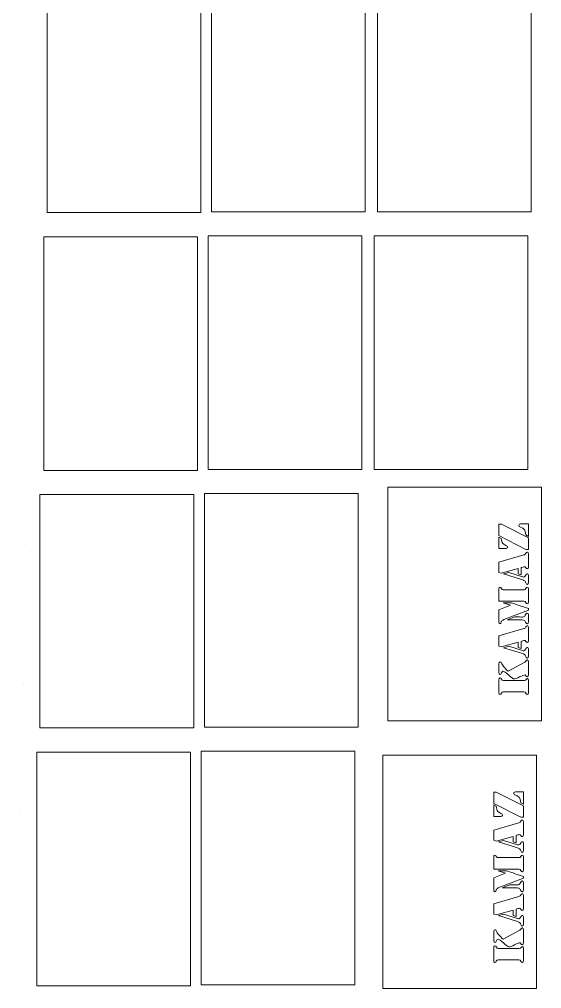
# Model space of a CAD drawing. Header units: centimetres. Extents: x -259 to 261, y 17 to 228.
# Drawn here: x -60.86 to -52.36, y 83.39 to 99.16 of the extents above; entities that cross this region are included whole.
import ezdxf

# ---------------------------------------------------------------- set-up
doc = ezdxf.new("R2010")
doc.units = ezdxf.units.CM
doc.header["$MEASUREMENT"] = 0
doc.layers.add('layer 1', color=7, linetype='Continuous')

msp = doc.modelspace()

# ---------------------------------------------------------------- linework, layer by layer
at = {"layer": 'layer 1', "color": 250, "lineweight": 9}
for points in [[(-60.40557, 96.01408), (-60.40557, 96.01408), (-57.90557, 96.01408), (-57.90557, 96.01408), (-57.90557, 96.01408), (-57.90557, 96.01408), (-57.90557, 99.81408), (-57.90557, 99.81408), (-57.90557, 99.81408), (-57.90557, 99.81408), (-60.40557, 99.81408), (-60.40557, 99.81408), (-60.40557, 99.81408), (-60.40557, 99.81408), (-60.40557, 96.01408), (-60.40557, 96.01408)], [(-57.73328, 96.02731), (-57.73328, 96.02731), (-55.23328, 96.02731), (-55.23328, 96.02731), (-55.23328, 96.02731), (-55.23328, 96.02731), (-55.23328, 99.82731), (-55.23328, 99.82731), (-55.23328, 99.82731), (-55.23328, 99.82731), (-57.73328, 99.82731), (-57.73328, 99.82731), (-57.73328, 99.82731), (-57.73328, 99.82731), (-57.73328, 96.02731), (-57.73328, 96.02731)], [(-55.03452, 96.02731), (-55.03452, 96.02731), (-52.53452, 96.02731), (-52.53452, 96.02731), (-52.53452, 96.02731), (-52.53452, 96.02731), (-52.53452, 99.82731), (-52.53452, 99.82731), (-52.53452, 99.82731), (-52.53452, 99.82731), (-55.03452, 99.82731), (-55.03452, 99.82731), (-55.03452, 99.82731), (-55.03452, 99.82731), (-55.03452, 96.02731), (-55.03452, 96.02731)], [(-60.45878, 91.8204), (-60.45878, 91.8204), (-57.95878, 91.8204), (-57.95878, 91.8204), (-57.95878, 91.8204), (-57.95878, 91.8204), (-57.95878, 95.62039), (-57.95878, 95.62039), (-57.95878, 95.62039), (-57.95878, 95.62039), (-60.45878, 95.62039), (-60.45878, 95.62039), (-60.45878, 95.62039), (-60.45878, 95.62039), (-60.45878, 91.8204), (-60.45878, 91.8204)], [(-57.78649, 91.83363), (-57.78649, 91.83363), (-55.28649, 91.83363), (-55.28649, 91.83363), (-55.28649, 91.83363), (-55.28649, 91.83363), (-55.28649, 95.63363), (-55.28649, 95.63363), (-55.28649, 95.63363), (-55.28649, 95.63363), (-57.78649, 95.63363), (-57.78649, 95.63363), (-57.78649, 95.63363), (-57.78649, 95.63363), (-57.78649, 91.83363), (-57.78649, 91.83363)], [(-55.08773, 91.83363), (-55.08773, 91.83363), (-52.58773, 91.83363), (-52.58773, 91.83363), (-52.58773, 91.83363), (-52.58773, 91.83363), (-52.58773, 95.63363), (-52.58773, 95.63363), (-52.58773, 95.63363), (-52.58773, 95.63363), (-55.08773, 95.63363), (-55.08773, 95.63363), (-55.08773, 95.63363), (-55.08773, 95.63363), (-55.08773, 91.83363), (-55.08773, 91.83363)], [(-52.36483, 91.54879), (-52.36483, 91.54879), (-54.86483, 91.54879), (-54.86483, 91.54879), (-54.86483, 91.54879), (-54.86483, 91.54879), (-54.86483, 87.74879), (-54.86483, 87.74879), (-54.86483, 87.74879), (-54.86483, 87.74879), (-52.36483, 87.74879), (-52.36483, 87.74879), (-52.36483, 87.74879), (-52.36483, 87.74879), (-52.36483, 91.54879), (-52.36483, 91.54879)], [(-60.52029, 87.63074), (-60.52029, 87.63074), (-58.02029, 87.63074), (-58.02029, 87.63074), (-58.02029, 87.63074), (-58.02029, 87.63074), (-58.02029, 91.43074), (-58.02029, 91.43074), (-58.02029, 91.43074), (-58.02029, 91.43074), (-60.52029, 91.43074), (-60.52029, 91.43074), (-60.52029, 91.43074), (-60.52029, 91.43074), (-60.52029, 87.63074), (-60.52029, 87.63074)], [(-57.848, 87.64397), (-57.848, 87.64397), (-55.348, 87.64397), (-55.348, 87.64397), (-55.348, 87.64397), (-55.348, 87.64397), (-55.348, 91.44397), (-55.348, 91.44397), (-55.348, 91.44397), (-55.348, 91.44397), (-57.848, 91.44397), (-57.848, 91.44397), (-57.848, 91.44397), (-57.848, 91.44397), (-57.848, 87.64397), (-57.848, 87.64397)], [(-60.5735, 83.43706), (-60.5735, 83.43706), (-58.0735, 83.43706), (-58.0735, 83.43706), (-58.0735, 83.43706), (-58.0735, 83.43706), (-58.0735, 87.23706), (-58.0735, 87.23706), (-58.0735, 87.23706), (-58.0735, 87.23706), (-60.5735, 87.23706), (-60.5735, 87.23706), (-60.5735, 87.23706), (-60.5735, 87.23706), (-60.5735, 83.43706), (-60.5735, 83.43706)], [(-57.90121, 83.45029), (-57.90121, 83.45029), (-55.40121, 83.45029), (-55.40121, 83.45029), (-55.40121, 83.45029), (-55.40121, 83.45029), (-55.40121, 87.25028), (-55.40121, 87.25028), (-55.40121, 87.25028), (-55.40121, 87.25028), (-57.90121, 87.25028), (-57.90121, 87.25028), (-57.90121, 87.25028), (-57.90121, 87.25028), (-57.90121, 83.45029), (-57.90121, 83.45029)], [(-52.44677, 87.19016), (-52.44677, 87.19016), (-54.94677, 87.19016), (-54.94677, 87.19016), (-54.94677, 87.19016), (-54.94677, 87.19016), (-54.94677, 83.39016), (-54.94677, 83.39016), (-54.94677, 83.39016), (-54.94677, 83.39016), (-52.44677, 83.39016), (-52.44677, 83.39016), (-52.44677, 83.39016), (-52.44677, 83.39016), (-52.44677, 87.19016), (-52.44677, 87.19016)]]:
    msp.add_open_spline(points, degree=3, knots=[0, 0, 0, 0, 0.2, 0.2, 0.2, 0.2, 0.4, 0.4, 0.4, 0.4, 0.6, 0.6, 0.6, 0.6, 1, 1, 1, 1], dxfattribs=at)
at = {"layer": 'layer 1', "color": 2, "lineweight": 9}
for points, knots in [([(-53.01935, 90.94637), (-53.01935, 90.94637), (-52.57705, 90.72123), (-52.57705, 90.72123), (-52.57705, 90.72123), (-52.57705, 90.72123), (-52.57705, 90.53582), (-52.57705, 90.53582), (-52.57705, 90.53582), (-52.57705, 90.53582), (-52.61946, 90.53582), (-52.61946, 90.53582), (-52.61946, 90.53582), (-52.61946, 90.53582), (-53.06177, 90.76174), (-53.06177, 90.76174), (-53.06177, 90.76174), (-53.06177, 90.76174), (-53.06177, 90.94637), (-53.06177, 90.94637), (-53.06177, 90.94637), (-53.06177, 90.94637), (-53.01935, 90.94637), (-53.01935, 90.94637)], [0, 0, 0, 0, 0.14285714, 0.14285714, 0.14285714, 0.14285714, 0.28571429, 0.28571429, 0.28571429, 0.28571429, 0.42857143, 0.42857143, 0.42857143, 0.42857143, 0.57142857, 0.57142857, 0.57142857, 0.57142857, 0.71428571, 0.71428571, 0.71428571, 0.71428571, 1, 1, 1, 1]), ([(-52.62217, 90.76952), (-52.62217, 90.81211), (-52.63204, 90.84379), (-52.65179, 90.86457), (-52.65179, 90.86457), (-52.66121, 90.87443), (-52.67916, 90.88482), (-52.70564, 90.89573), (-52.70564, 90.89573), (-52.72538, 90.90352), (-52.73525, 90.91338), (-52.73525, 90.92533), (-52.73525, 90.92533), (-52.73525, 90.94247), (-52.71887, 90.95104), (-52.68611, 90.95104)], [0, 0, 0, 0, 0.2, 0.2, 0.2, 0.2, 0.4, 0.4, 0.4, 0.4, 0.6, 0.6, 0.6, 0.6, 1, 1, 1, 1]), ([(-52.57705, 90.95104), (-52.57705, 90.95104), (-52.57705, 90.74693), (-52.57705, 90.74693), (-52.57705, 90.74693), (-52.57705, 90.74693), (-52.62217, 90.76952), (-52.62217, 90.76952)], [0, 0, 0, 0, 0.33333333, 0.33333333, 0.33333333, 0.33333333, 1, 1, 1, 1]), ([(-53.06177, 90.54984), (-53.06177, 90.54984), (-53.06177, 90.73603), (-53.06177, 90.73603), (-53.06177, 90.73603), (-53.06177, 90.73603), (-53.02002, 90.71499), (-53.02002, 90.71499)], [0, 0, 0, 0, 0.33333333, 0.33333333, 0.33333333, 0.33333333, 1, 1, 1, 1]), ([(-53.02002, 90.71499), (-53.02002, 90.67812), (-53.01104, 90.65007), (-52.99309, 90.63086), (-52.99309, 90.63086), (-52.98411, 90.62099), (-52.96773, 90.61061), (-52.94393, 90.5997), (-52.94393, 90.5997), (-52.92598, 90.59139), (-52.917, 90.58256), (-52.917, 90.57321), (-52.917, 90.57321), (-52.917, 90.55763), (-52.93271, 90.54984), (-52.96413, 90.54984)], [0, 0, 0, 0, 0.2, 0.2, 0.2, 0.2, 0.4, 0.4, 0.4, 0.4, 0.6, 0.6, 0.6, 0.6, 1, 1, 1, 1]), ([(-52.69823, 90.23823), (-52.69823, 90.23823), (-52.69823, 90.12213), (-52.69823, 90.12213), (-52.69823, 90.12213), (-52.69823, 90.12213), (-52.74737, 90.13693), (-52.74737, 90.13693), (-52.74737, 90.13693), (-52.74737, 90.13693), (-52.74737, 90.22496), (-52.74737, 90.22496), (-52.74737, 90.22496), (-52.74737, 90.22496), (-53.02138, 90.14706), (-53.02138, 90.14706), (-53.02138, 90.14706), (-53.02138, 90.14706), (-53.06177, 90.16109), (-53.06177, 90.16109), (-53.06177, 90.16109), (-53.06177, 90.16109), (-53.06177, 90.3278), (-53.06177, 90.3278), (-53.06177, 90.3278), (-53.06177, 90.3278), (-52.65245, 90.44467), (-52.65245, 90.44467)], [0, 0, 0, 0, 0.125, 0.125, 0.125, 0.125, 0.25, 0.25, 0.25, 0.25, 0.375, 0.375, 0.375, 0.375, 0.5, 0.5, 0.5, 0.5, 0.625, 0.625, 0.625, 0.625, 0.75, 0.75, 0.75, 0.75, 1, 1, 1, 1]), ([(-52.65245, 90.44467), (-52.63719, 90.44934), (-52.62597, 90.45869), (-52.61879, 90.47271), (-52.61879, 90.47271), (-52.61251, 90.48518), (-52.60578, 90.49141), (-52.59859, 90.49141), (-52.59859, 90.49141), (-52.58423, 90.49141), (-52.57705, 90.47687), (-52.57705, 90.44778)], [0, 0, 0, 0, 0.25, 0.25, 0.25, 0.25, 0.5, 0.5, 0.5, 0.5, 1, 1, 1, 1]), ([(-52.57705, 90.26392), (-52.57705, 90.23535), (-52.58468, 90.22107), (-52.59994, 90.22107), (-52.59994, 90.22107), (-52.60802, 90.22107), (-52.61486, 90.22653), (-52.62047, 90.23744), (-52.62047, 90.23744), (-52.62608, 90.24836), (-52.6327, 90.25381), (-52.64033, 90.25381), (-52.64033, 90.25381), (-52.64796, 90.25381), (-52.65784, 90.252), (-52.66996, 90.24836), (-52.66996, 90.24836), (-52.67938, 90.24472), (-52.68881, 90.24135), (-52.69823, 90.23823)], [0, 0, 0, 0, 0.16666667, 0.16666667, 0.16666667, 0.16666667, 0.33333333, 0.33333333, 0.33333333, 0.33333333, 0.5, 0.5, 0.5, 0.5, 0.66666667, 0.66666667, 0.66666667, 0.66666667, 1, 1, 1, 1]), ([(-52.98302, 90.13538), (-52.98302, 90.13538), (-52.90021, 90.15875), (-52.90021, 90.15875), (-52.90021, 90.15875), (-52.90021, 90.15875), (-52.67669, 90.08942), (-52.67669, 90.08942)], [0, 0, 0, 0, 0.33333333, 0.33333333, 0.33333333, 0.33333333, 1, 1, 1, 1]), ([(-52.57705, 90.00217), (-52.57705, 89.97724), (-52.58401, 89.96477), (-52.59792, 89.96477), (-52.59792, 89.96477), (-52.60825, 89.96477), (-52.6143, 89.96918), (-52.6161, 89.97802), (-52.6161, 89.97802), (-52.62104, 89.99879), (-52.63024, 90.01437), (-52.6437, 90.02475), (-52.6437, 90.02475), (-52.65223, 90.03151), (-52.66771, 90.03826), (-52.69016, 90.04501)], [0, 0, 0, 0, 0.2, 0.2, 0.2, 0.2, 0.4, 0.4, 0.4, 0.4, 0.6, 0.6, 0.6, 0.6, 1, 1, 1, 1]), ([(-52.67669, 90.08942), (-52.66816, 90.08682), (-52.66121, 90.08552), (-52.65582, 90.08552), (-52.65582, 90.08552), (-52.6437, 90.08552), (-52.63315, 90.09435), (-52.62418, 90.11201), (-52.62418, 90.11201), (-52.6152, 90.12968), (-52.60667, 90.13851), (-52.59859, 90.13851), (-52.59859, 90.13851), (-52.58423, 90.13851), (-52.57705, 90.12553), (-52.57705, 90.09955)], [0, 0, 0, 0, 0.2, 0.2, 0.2, 0.2, 0.4, 0.4, 0.4, 0.4, 0.6, 0.6, 0.6, 0.6, 1, 1, 1, 1]), ([(-53.06177, 89.88918), (-53.06177, 89.91048), (-53.05526, 89.92112), (-53.04225, 89.92112), (-53.04225, 89.92112), (-53.03282, 89.92112), (-53.02508, 89.91411), (-53.01902, 89.90008), (-53.01902, 89.90008), (-53.01296, 89.88606), (-53.00365, 89.87904), (-52.99108, 89.87904)], [0, 0, 0, 0, 0.25, 0.25, 0.25, 0.25, 0.5, 0.5, 0.5, 0.5, 1, 1, 1, 1]), ([(-52.64639, 89.87904), (-52.63383, 89.87904), (-52.62474, 89.88606), (-52.61913, 89.90008), (-52.61913, 89.90008), (-52.61352, 89.91411), (-52.60622, 89.92112), (-52.59725, 89.92112), (-52.59725, 89.92112), (-52.58378, 89.92112), (-52.57705, 89.91048), (-52.57705, 89.88918)], [0, 0, 0, 0, 0.25, 0.25, 0.25, 0.25, 0.5, 0.5, 0.5, 0.5, 1, 1, 1, 1]), ([(-53.06177, 89.35478), (-53.06177, 89.35478), (-53.06177, 89.55109), (-53.06177, 89.55109), (-53.06177, 89.55109), (-53.06177, 89.55109), (-52.87058, 89.62588), (-52.87058, 89.62588), (-52.87058, 89.62588), (-52.87058, 89.62588), (-52.98975, 89.66561), (-52.98975, 89.66561), (-52.98975, 89.66561), (-52.98975, 89.66561), (-52.98975, 89.66717), (-52.98975, 89.66717), (-52.98975, 89.66717), (-52.98975, 89.66717), (-52.85712, 89.66717), (-52.85712, 89.66717)], [0, 0, 0, 0, 0.16666667, 0.16666667, 0.16666667, 0.16666667, 0.33333333, 0.33333333, 0.33333333, 0.33333333, 0.5, 0.5, 0.5, 0.5, 0.66666667, 0.66666667, 0.66666667, 0.66666667, 1, 1, 1, 1]), ([(-52.57705, 89.57135), (-52.57705, 89.57135), (-52.57705, 89.5472), (-52.57705, 89.5472), (-52.57705, 89.5472), (-52.57705, 89.5472), (-52.97829, 89.39217), (-52.97829, 89.39217)], [0, 0, 0, 0, 0.33333333, 0.33333333, 0.33333333, 0.33333333, 1, 1, 1, 1]), ([(-52.57705, 89.68196), (-52.57705, 89.66015), (-52.58378, 89.64924), (-52.59725, 89.64924), (-52.59725, 89.64924), (-52.60578, 89.64924), (-52.61329, 89.65638), (-52.6198, 89.67066), (-52.6198, 89.67066), (-52.62631, 89.68494), (-52.63697, 89.69209), (-52.65178, 89.69209)], [0, 0, 0, 0, 0.25, 0.25, 0.25, 0.25, 0.5, 0.5, 0.5, 0.5, 1, 1, 1, 1]), ([(-52.92175, 89.38982), (-52.89392, 89.40272), (-52.85622, 89.4175), (-52.80865, 89.43416), (-52.80865, 89.43416), (-52.79653, 89.43629), (-52.777, 89.43709), (-52.75008, 89.43658), (-52.75008, 89.43658), (-52.70609, 89.43501), (-52.68589, 89.43423), (-52.68948, 89.43423), (-52.68948, 89.43423), (-52.66749, 89.43423), (-52.65066, 89.43994), (-52.63899, 89.45137), (-52.63899, 89.45137), (-52.6336, 89.45604), (-52.62687, 89.46643), (-52.61879, 89.48252), (-52.61879, 89.48252), (-52.61341, 89.49395), (-52.6069, 89.49966), (-52.59927, 89.49966), (-52.59927, 89.49966), (-52.58446, 89.49966), (-52.57705, 89.48849), (-52.57705, 89.46616)], [0, 0, 0, 0, 0.125, 0.125, 0.125, 0.125, 0.25, 0.25, 0.25, 0.25, 0.375, 0.375, 0.375, 0.375, 0.5, 0.5, 0.5, 0.5, 0.625, 0.625, 0.625, 0.625, 0.75, 0.75, 0.75, 0.75, 1, 1, 1, 1]), ([(-52.97829, 89.39217), (-52.99714, 89.3849), (-53.01038, 89.37529), (-53.01801, 89.36335), (-53.01801, 89.36335), (-53.0198, 89.36023), (-53.02339, 89.35114), (-53.02878, 89.33608), (-53.02878, 89.33608), (-53.03102, 89.32829), (-53.03619, 89.3244), (-53.04426, 89.3244), (-53.04426, 89.3244), (-53.05593, 89.3244), (-53.06177, 89.33452), (-53.06177, 89.35478)], [0, 0, 0, 0, 0.2, 0.2, 0.2, 0.2, 0.4, 0.4, 0.4, 0.4, 0.6, 0.6, 0.6, 0.6, 1, 1, 1, 1]), ([(-52.69823, 89.03931), (-52.69823, 89.03931), (-52.69823, 88.92322), (-52.69823, 88.92322), (-52.69823, 88.92322), (-52.69823, 88.92322), (-52.74737, 88.93802), (-52.74737, 88.93802), (-52.74737, 88.93802), (-52.74737, 88.93802), (-52.74737, 89.02605), (-52.74737, 89.02605), (-52.74737, 89.02605), (-52.74737, 89.02605), (-53.02138, 88.94814), (-53.02138, 88.94814), (-53.02138, 88.94814), (-53.02138, 88.94814), (-53.06177, 88.96217), (-53.06177, 88.96217), (-53.06177, 88.96217), (-53.06177, 88.96217), (-53.06177, 89.12889), (-53.06177, 89.12889), (-53.06177, 89.12889), (-53.06177, 89.12889), (-52.65245, 89.24575), (-52.65245, 89.24575)], [0, 0, 0, 0, 0.125, 0.125, 0.125, 0.125, 0.25, 0.25, 0.25, 0.25, 0.375, 0.375, 0.375, 0.375, 0.5, 0.5, 0.5, 0.5, 0.625, 0.625, 0.625, 0.625, 0.75, 0.75, 0.75, 0.75, 1, 1, 1, 1]), ([(-52.57705, 89.35789), (-52.57705, 89.33556), (-52.58446, 89.3244), (-52.59927, 89.3244), (-52.59927, 89.3244), (-52.6069, 89.3244), (-52.6152, 89.33361), (-52.62418, 89.35205), (-52.62418, 89.35205), (-52.63315, 89.37048), (-52.64482, 89.38151), (-52.65919, 89.38515), (-52.65919, 89.38515), (-52.6713, 89.38827), (-52.68657, 89.38982), (-52.70497, 89.38982)], [0, 0, 0, 0, 0.2, 0.2, 0.2, 0.2, 0.4, 0.4, 0.4, 0.4, 0.6, 0.6, 0.6, 0.6, 1, 1, 1, 1]), ([(-52.65245, 89.24575), (-52.63719, 89.25042), (-52.62597, 89.25977), (-52.61879, 89.2738), (-52.61879, 89.2738), (-52.61251, 89.28626), (-52.60578, 89.29249), (-52.59859, 89.29249), (-52.59859, 89.29249), (-52.58423, 89.29249), (-52.57705, 89.27795), (-52.57705, 89.24886)], [0, 0, 0, 0, 0.25, 0.25, 0.25, 0.25, 0.5, 0.5, 0.5, 0.5, 1, 1, 1, 1]), ([(-52.98302, 88.93646), (-52.98302, 88.93646), (-52.90021, 88.95983), (-52.90021, 88.95983), (-52.90021, 88.95983), (-52.90021, 88.95983), (-52.67669, 88.8905), (-52.67669, 88.8905)], [0, 0, 0, 0, 0.33333333, 0.33333333, 0.33333333, 0.33333333, 1, 1, 1, 1]), ([(-52.57705, 89.065), (-52.57705, 89.03643), (-52.58468, 89.02215), (-52.59994, 89.02215), (-52.59994, 89.02215), (-52.60802, 89.02215), (-52.61486, 89.02761), (-52.62047, 89.03853), (-52.62047, 89.03853), (-52.62608, 89.04944), (-52.6327, 89.0549), (-52.64033, 89.0549), (-52.64033, 89.0549), (-52.64796, 89.0549), (-52.65784, 89.05308), (-52.66996, 89.04944), (-52.66996, 89.04944), (-52.67938, 89.04581), (-52.68881, 89.04243), (-52.69823, 89.03931)], [0, 0, 0, 0, 0.16666667, 0.16666667, 0.16666667, 0.16666667, 0.33333333, 0.33333333, 0.33333333, 0.33333333, 0.5, 0.5, 0.5, 0.5, 0.66666667, 0.66666667, 0.66666667, 0.66666667, 1, 1, 1, 1]), ([(-52.67669, 88.8905), (-52.66816, 88.8879), (-52.66121, 88.8866), (-52.65582, 88.8866), (-52.65582, 88.8866), (-52.6437, 88.8866), (-52.63315, 88.89543), (-52.62418, 88.9131), (-52.62418, 88.9131), (-52.6152, 88.93076), (-52.60667, 88.93959), (-52.59859, 88.93959), (-52.59859, 88.93959), (-52.58423, 88.93959), (-52.57705, 88.92661), (-52.57705, 88.90064)], [0, 0, 0, 0, 0.2, 0.2, 0.2, 0.2, 0.4, 0.4, 0.4, 0.4, 0.6, 0.6, 0.6, 0.6, 1, 1, 1, 1]), ([(-52.57705, 88.80325), (-52.57705, 88.77832), (-52.58401, 88.76585), (-52.59792, 88.76585), (-52.59792, 88.76585), (-52.60825, 88.76585), (-52.6143, 88.77027), (-52.6161, 88.7791), (-52.6161, 88.7791), (-52.62104, 88.79987), (-52.63024, 88.81545), (-52.6437, 88.82584), (-52.6437, 88.82584), (-52.65223, 88.83259), (-52.66771, 88.83934), (-52.69016, 88.84609)], [0, 0, 0, 0, 0.2, 0.2, 0.2, 0.2, 0.4, 0.4, 0.4, 0.4, 0.6, 0.6, 0.6, 0.6, 1, 1, 1, 1]), ([(-53.06177, 88.67235), (-53.06177, 88.69468), (-53.05436, 88.70585), (-53.03955, 88.70585), (-53.03955, 88.70585), (-53.02968, 88.70585), (-53.02317, 88.70143), (-53.02003, 88.69261), (-53.02003, 88.69261), (-53.00252, 88.64587), (-52.9655, 88.59991), (-52.90895, 88.55473)], [0, 0, 0, 0, 0.25, 0.25, 0.25, 0.25, 0.5, 0.5, 0.5, 0.5, 1, 1, 1, 1]), ([(-52.64572, 88.69262), (-52.63943, 88.69573), (-52.63136, 88.7043), (-52.62148, 88.71833), (-52.62148, 88.71833), (-52.61295, 88.73027), (-52.60532, 88.73624), (-52.59859, 88.73624), (-52.59859, 88.73624), (-52.58423, 88.73624), (-52.57705, 88.72482), (-52.57705, 88.70196)], [0, 0, 0, 0, 0.25, 0.25, 0.25, 0.25, 0.5, 0.5, 0.5, 0.5, 1, 1, 1, 1]), ([(-52.57705, 88.5002), (-52.57705, 88.47579), (-52.58491, 88.46359), (-52.60061, 88.46359), (-52.60061, 88.46359), (-52.60779, 88.46359), (-52.61385, 88.46852), (-52.61879, 88.47838), (-52.61879, 88.47838), (-52.62373, 88.48825), (-52.62822, 88.49319), (-52.63226, 88.49319), (-52.63226, 88.49319), (-52.64931, 88.49319), (-52.67961, 88.48228), (-52.72314, 88.46047), (-52.72314, 88.46047), (-52.76667, 88.43866), (-52.79629, 88.42775), (-52.812, 88.42775), (-52.812, 88.42775), (-52.82457, 88.42775), (-52.85374, 88.44852), (-52.89952, 88.49007), (-52.89952, 88.49007), (-52.9453, 88.53162), (-52.97582, 88.55239), (-52.99108, 88.55239), (-52.99108, 88.55239), (-53.0023, 88.55239), (-53.0115, 88.54343), (-53.01868, 88.52551), (-53.01868, 88.52551), (-53.02586, 88.50759), (-53.03304, 88.49863), (-53.04023, 88.49863), (-53.04023, 88.49863), (-53.05459, 88.49863), (-53.06177, 88.51136), (-53.06177, 88.5368)], [0, 0, 0, 0, 0.09090909, 0.09090909, 0.09090909, 0.09090909, 0.18181818, 0.18181818, 0.18181818, 0.18181818, 0.27272727, 0.27272727, 0.27272727, 0.27272727, 0.36363636, 0.36363636, 0.36363636, 0.36363636, 0.45454545, 0.45454545, 0.45454545, 0.45454545, 0.54545455, 0.54545455, 0.54545455, 0.54545455, 0.63636364, 0.63636364, 0.63636364, 0.63636364, 0.72727273, 0.72727273, 0.72727273, 0.72727273, 0.81818182, 0.81818182, 0.81818182, 0.81818182, 1, 1, 1, 1]), ([(-53.06177, 88.41374), (-53.06177, 88.43452), (-53.05526, 88.44491), (-53.04225, 88.44491), (-53.04225, 88.44491), (-53.03282, 88.44491), (-53.02485, 88.43789), (-53.01835, 88.42387), (-53.01835, 88.42387), (-53.01184, 88.40984), (-53.0014, 88.40283), (-52.98704, 88.40283)], [0, 0, 0, 0, 0.25, 0.25, 0.25, 0.25, 0.5, 0.5, 0.5, 0.5, 1, 1, 1, 1]), ([(-52.64505, 88.40283), (-52.63293, 88.40283), (-52.62294, 88.40776), (-52.61509, 88.41763), (-52.61509, 88.41763), (-52.60723, 88.42749), (-52.60039, 88.43243), (-52.59455, 88.43243), (-52.59455, 88.43243), (-52.58288, 88.43243), (-52.57705, 88.42333), (-52.57705, 88.40516)], [0, 0, 0, 0, 0.25, 0.25, 0.25, 0.25, 0.5, 0.5, 0.5, 0.5, 1, 1, 1, 1]), ([(-52.98839, 88.21587), (-53.0023, 88.21587), (-53.01251, 88.20886), (-53.01902, 88.19483), (-53.01902, 88.19483), (-53.02552, 88.1808), (-53.03327, 88.17379), (-53.04225, 88.17379), (-53.04225, 88.17379), (-53.05526, 88.17379), (-53.06177, 88.18444), (-53.06177, 88.20573)], [0, 0, 0, 0, 0.25, 0.25, 0.25, 0.25, 0.5, 0.5, 0.5, 0.5, 1, 1, 1, 1]), ([(-52.57705, 88.20573), (-52.57705, 88.18444), (-52.58378, 88.17379), (-52.59725, 88.17379), (-52.59725, 88.17379), (-52.60622, 88.17379), (-52.61385, 88.1808), (-52.62014, 88.19483), (-52.62014, 88.19483), (-52.62642, 88.20886), (-52.63697, 88.21587), (-52.65178, 88.21587)], [0, 0, 0, 0, 0.25, 0.25, 0.25, 0.25, 0.5, 0.5, 0.5, 0.5, 1, 1, 1, 1]), ([(-53.10129, 86.58773), (-53.10129, 86.58773), (-52.65899, 86.3626), (-52.65899, 86.3626), (-52.65899, 86.3626), (-52.65899, 86.3626), (-52.65899, 86.17719), (-52.65899, 86.17719), (-52.65899, 86.17719), (-52.65899, 86.17719), (-52.7014, 86.17719), (-52.7014, 86.17719), (-52.7014, 86.17719), (-52.7014, 86.17719), (-53.14371, 86.4031), (-53.14371, 86.4031), (-53.14371, 86.4031), (-53.14371, 86.4031), (-53.14371, 86.58773), (-53.14371, 86.58773), (-53.14371, 86.58773), (-53.14371, 86.58773), (-53.10129, 86.58773), (-53.10129, 86.58773)], [0, 0, 0, 0, 0.14285714, 0.14285714, 0.14285714, 0.14285714, 0.28571429, 0.28571429, 0.28571429, 0.28571429, 0.42857143, 0.42857143, 0.42857143, 0.42857143, 0.57142857, 0.57142857, 0.57142857, 0.57142857, 0.71428571, 0.71428571, 0.71428571, 0.71428571, 1, 1, 1, 1]), ([(-52.70411, 86.4109), (-52.70411, 86.45348), (-52.71398, 86.48516), (-52.73373, 86.50594), (-52.73373, 86.50594), (-52.74315, 86.5158), (-52.7611, 86.52619), (-52.78758, 86.5371), (-52.78758, 86.5371), (-52.80732, 86.54489), (-52.8172, 86.55476), (-52.8172, 86.5667), (-52.8172, 86.5667), (-52.8172, 86.58384), (-52.80081, 86.59241), (-52.76805, 86.59241)], [0, 0, 0, 0, 0.2, 0.2, 0.2, 0.2, 0.4, 0.4, 0.4, 0.4, 0.6, 0.6, 0.6, 0.6, 1, 1, 1, 1]), ([(-52.65899, 86.59241), (-52.65899, 86.59241), (-52.65899, 86.38831), (-52.65899, 86.38831), (-52.65899, 86.38831), (-52.65899, 86.38831), (-52.70411, 86.4109), (-52.70411, 86.4109)], [0, 0, 0, 0, 0.33333333, 0.33333333, 0.33333333, 0.33333333, 1, 1, 1, 1]), ([(-53.14371, 86.19121), (-53.14371, 86.19121), (-53.14371, 86.3774), (-53.14371, 86.3774), (-53.14371, 86.3774), (-53.14371, 86.3774), (-53.10196, 86.35637), (-53.10196, 86.35637)], [0, 0, 0, 0, 0.33333333, 0.33333333, 0.33333333, 0.33333333, 1, 1, 1, 1]), ([(-53.10196, 86.35637), (-53.10196, 86.31949), (-53.09298, 86.29145), (-53.07503, 86.27223), (-53.07503, 86.27223), (-53.06605, 86.26236), (-53.04967, 86.25197), (-53.02587, 86.24107), (-53.02587, 86.24107), (-53.00792, 86.23276), (-52.99894, 86.22393), (-52.99894, 86.21458), (-52.99894, 86.21458), (-52.99894, 86.199), (-53.01465, 86.19121), (-53.04607, 86.19121)], [0, 0, 0, 0, 0.2, 0.2, 0.2, 0.2, 0.4, 0.4, 0.4, 0.4, 0.6, 0.6, 0.6, 0.6, 1, 1, 1, 1]), ([(-52.73439, 86.08604), (-52.71913, 86.09071), (-52.70791, 86.10006), (-52.70073, 86.11408), (-52.70073, 86.11408), (-52.69445, 86.12655), (-52.68772, 86.13278), (-52.68053, 86.13278), (-52.68053, 86.13278), (-52.66617, 86.13278), (-52.65899, 86.11824), (-52.65899, 86.08915)], [0, 0, 0, 0, 0.25, 0.25, 0.25, 0.25, 0.5, 0.5, 0.5, 0.5, 1, 1, 1, 1]), ([(-52.78017, 85.8796), (-52.78017, 85.8796), (-52.78017, 85.7635), (-52.78017, 85.7635), (-52.78017, 85.7635), (-52.78017, 85.7635), (-52.82932, 85.7783), (-52.82932, 85.7783), (-52.82932, 85.7783), (-52.82932, 85.7783), (-52.82932, 85.86633), (-52.82932, 85.86633), (-52.82932, 85.86633), (-52.82932, 85.86633), (-53.10332, 85.78843), (-53.10332, 85.78843), (-53.10332, 85.78843), (-53.10332, 85.78843), (-53.14371, 85.80245), (-53.14371, 85.80245), (-53.14371, 85.80245), (-53.14371, 85.80245), (-53.14371, 85.96917), (-53.14371, 85.96917), (-53.14371, 85.96917), (-53.14371, 85.96917), (-52.73439, 86.08604), (-52.73439, 86.08604)], [0, 0, 0, 0, 0.125, 0.125, 0.125, 0.125, 0.25, 0.25, 0.25, 0.25, 0.375, 0.375, 0.375, 0.375, 0.5, 0.5, 0.5, 0.5, 0.625, 0.625, 0.625, 0.625, 0.75, 0.75, 0.75, 0.75, 1, 1, 1, 1]), ([(-53.06496, 85.77675), (-53.06496, 85.77675), (-52.98215, 85.80012), (-52.98215, 85.80012), (-52.98215, 85.80012), (-52.98215, 85.80012), (-52.75863, 85.73078), (-52.75863, 85.73078)], [0, 0, 0, 0, 0.33333333, 0.33333333, 0.33333333, 0.33333333, 1, 1, 1, 1]), ([(-52.65899, 85.90529), (-52.65899, 85.87672), (-52.66662, 85.86244), (-52.68188, 85.86244), (-52.68188, 85.86244), (-52.68996, 85.86244), (-52.6968, 85.8679), (-52.70241, 85.87881), (-52.70241, 85.87881), (-52.70802, 85.88973), (-52.71464, 85.89518), (-52.72227, 85.89518), (-52.72227, 85.89518), (-52.7299, 85.89518), (-52.73978, 85.89337), (-52.7519, 85.88973), (-52.7519, 85.88973), (-52.76132, 85.88609), (-52.77074, 85.88272), (-52.78017, 85.8796)], [0, 0, 0, 0, 0.16666667, 0.16666667, 0.16666667, 0.16666667, 0.33333333, 0.33333333, 0.33333333, 0.33333333, 0.5, 0.5, 0.5, 0.5, 0.66666667, 0.66666667, 0.66666667, 0.66666667, 1, 1, 1, 1]), ([(-52.75863, 85.73078), (-52.7501, 85.72819), (-52.74315, 85.72689), (-52.73776, 85.72689), (-52.73776, 85.72689), (-52.72564, 85.72689), (-52.71509, 85.73572), (-52.70612, 85.75338), (-52.70612, 85.75338), (-52.69714, 85.77105), (-52.68861, 85.77988), (-52.68053, 85.77988), (-52.68053, 85.77988), (-52.66617, 85.77988), (-52.65899, 85.76689), (-52.65899, 85.74092)], [0, 0, 0, 0, 0.2, 0.2, 0.2, 0.2, 0.4, 0.4, 0.4, 0.4, 0.6, 0.6, 0.6, 0.6, 1, 1, 1, 1]), ([(-52.65899, 85.64354), (-52.65899, 85.6186), (-52.66595, 85.60614), (-52.67986, 85.60614), (-52.67986, 85.60614), (-52.69018, 85.60614), (-52.69624, 85.61055), (-52.69804, 85.61938), (-52.69804, 85.61938), (-52.70298, 85.64016), (-52.71218, 85.65574), (-52.72564, 85.66612), (-52.72564, 85.66612), (-52.73417, 85.67288), (-52.74966, 85.67963), (-52.7721, 85.68638)], [0, 0, 0, 0, 0.2, 0.2, 0.2, 0.2, 0.4, 0.4, 0.4, 0.4, 0.6, 0.6, 0.6, 0.6, 1, 1, 1, 1]), ([(-53.14371, 85.53055), (-53.14371, 85.55185), (-53.1372, 85.56249), (-53.12419, 85.56249), (-53.12419, 85.56249), (-53.11476, 85.56249), (-53.10702, 85.55548), (-53.10096, 85.54145), (-53.10096, 85.54145), (-53.0949, 85.52743), (-53.08559, 85.52041), (-53.07302, 85.52041)], [0, 0, 0, 0, 0.25, 0.25, 0.25, 0.25, 0.5, 0.5, 0.5, 0.5, 1, 1, 1, 1]), ([(-52.72833, 85.52041), (-52.71576, 85.52041), (-52.70668, 85.52743), (-52.70107, 85.54145), (-52.70107, 85.54145), (-52.69545, 85.55548), (-52.68816, 85.56249), (-52.67919, 85.56249), (-52.67919, 85.56249), (-52.66572, 85.56249), (-52.65899, 85.55185), (-52.65899, 85.53055)], [0, 0, 0, 0, 0.25, 0.25, 0.25, 0.25, 0.5, 0.5, 0.5, 0.5, 1, 1, 1, 1]), ([(-53.14371, 84.99615), (-53.14371, 84.99615), (-53.14371, 85.19246), (-53.14371, 85.19246), (-53.14371, 85.19246), (-53.14371, 85.19246), (-52.95252, 85.26725), (-52.95252, 85.26725), (-52.95252, 85.26725), (-52.95252, 85.26725), (-53.07169, 85.30698), (-53.07169, 85.30698), (-53.07169, 85.30698), (-53.07169, 85.30698), (-53.07169, 85.30854), (-53.07169, 85.30854), (-53.07169, 85.30854), (-53.07169, 85.30854), (-52.93906, 85.30854), (-52.93906, 85.30854)], [0, 0, 0, 0, 0.16666667, 0.16666667, 0.16666667, 0.16666667, 0.33333333, 0.33333333, 0.33333333, 0.33333333, 0.5, 0.5, 0.5, 0.5, 0.66666667, 0.66666667, 0.66666667, 0.66666667, 1, 1, 1, 1]), ([(-52.65899, 85.32333), (-52.65899, 85.30152), (-52.66572, 85.29061), (-52.67919, 85.29061), (-52.67919, 85.29061), (-52.68772, 85.29061), (-52.69523, 85.29775), (-52.70174, 85.31203), (-52.70174, 85.31203), (-52.70825, 85.32631), (-52.71891, 85.33345), (-52.73372, 85.33345)], [0, 0, 0, 0, 0.25, 0.25, 0.25, 0.25, 0.5, 0.5, 0.5, 0.5, 1, 1, 1, 1]), ([(-52.65899, 85.21272), (-52.65899, 85.21272), (-52.65899, 85.18857), (-52.65899, 85.18857), (-52.65899, 85.18857), (-52.65899, 85.18857), (-53.06023, 85.03354), (-53.06023, 85.03354)], [0, 0, 0, 0, 0.33333333, 0.33333333, 0.33333333, 0.33333333, 1, 1, 1, 1]), ([(-53.06023, 85.03354), (-53.07908, 85.02627), (-53.09232, 85.01666), (-53.09995, 85.00472), (-53.09995, 85.00472), (-53.10174, 85.0016), (-53.10533, 84.99251), (-53.11072, 84.97745), (-53.11072, 84.97745), (-53.11296, 84.96966), (-53.11813, 84.96577), (-53.1262, 84.96577), (-53.1262, 84.96577), (-53.13787, 84.96577), (-53.14371, 84.97589), (-53.14371, 84.99615)], [0, 0, 0, 0, 0.2, 0.2, 0.2, 0.2, 0.4, 0.4, 0.4, 0.4, 0.6, 0.6, 0.6, 0.6, 1, 1, 1, 1]), ([(-53.00369, 85.03119), (-52.97586, 85.04409), (-52.93816, 85.05887), (-52.89059, 85.07553), (-52.89059, 85.07553), (-52.87847, 85.07766), (-52.85895, 85.07847), (-52.83202, 85.07794), (-52.83202, 85.07794), (-52.78803, 85.07639), (-52.76783, 85.0756), (-52.77142, 85.0756), (-52.77142, 85.0756), (-52.74943, 85.0756), (-52.7326, 85.08131), (-52.72093, 85.09274), (-52.72093, 85.09274), (-52.71554, 85.09741), (-52.70881, 85.1078), (-52.70073, 85.12389), (-52.70073, 85.12389), (-52.69535, 85.13532), (-52.68884, 85.14103), (-52.68121, 85.14103), (-52.68121, 85.14103), (-52.6664, 85.14103), (-52.65899, 85.12986), (-52.65899, 85.10753)], [0, 0, 0, 0, 0.125, 0.125, 0.125, 0.125, 0.25, 0.25, 0.25, 0.25, 0.375, 0.375, 0.375, 0.375, 0.5, 0.5, 0.5, 0.5, 0.625, 0.625, 0.625, 0.625, 0.75, 0.75, 0.75, 0.75, 1, 1, 1, 1]), ([(-52.65899, 84.99926), (-52.65899, 84.97693), (-52.6664, 84.96577), (-52.68121, 84.96577), (-52.68121, 84.96577), (-52.68884, 84.96577), (-52.69714, 84.97498), (-52.70612, 84.99342), (-52.70612, 84.99342), (-52.71509, 85.01185), (-52.72676, 85.02288), (-52.74113, 85.02652), (-52.74113, 85.02652), (-52.75324, 85.02964), (-52.7685, 85.03119), (-52.78691, 85.03119)], [0, 0, 0, 0, 0.2, 0.2, 0.2, 0.2, 0.4, 0.4, 0.4, 0.4, 0.6, 0.6, 0.6, 0.6, 1, 1, 1, 1]), ([(-52.78017, 84.68068), (-52.78017, 84.68068), (-52.78017, 84.56459), (-52.78017, 84.56459), (-52.78017, 84.56459), (-52.78017, 84.56459), (-52.82932, 84.57939), (-52.82932, 84.57939), (-52.82932, 84.57939), (-52.82932, 84.57939), (-52.82932, 84.66742), (-52.82932, 84.66742), (-52.82932, 84.66742), (-52.82932, 84.66742), (-53.10332, 84.58951), (-53.10332, 84.58951), (-53.10332, 84.58951), (-53.10332, 84.58951), (-53.14371, 84.60354), (-53.14371, 84.60354), (-53.14371, 84.60354), (-53.14371, 84.60354), (-53.14371, 84.77026), (-53.14371, 84.77026), (-53.14371, 84.77026), (-53.14371, 84.77026), (-52.73439, 84.88712), (-52.73439, 84.88712)], [0, 0, 0, 0, 0.125, 0.125, 0.125, 0.125, 0.25, 0.25, 0.25, 0.25, 0.375, 0.375, 0.375, 0.375, 0.5, 0.5, 0.5, 0.5, 0.625, 0.625, 0.625, 0.625, 0.75, 0.75, 0.75, 0.75, 1, 1, 1, 1]), ([(-52.73439, 84.88712), (-52.71913, 84.89179), (-52.70791, 84.90114), (-52.70073, 84.91517), (-52.70073, 84.91517), (-52.69445, 84.92763), (-52.68772, 84.93386), (-52.68053, 84.93386), (-52.68053, 84.93386), (-52.66617, 84.93386), (-52.65899, 84.91932), (-52.65899, 84.89024)], [0, 0, 0, 0, 0.25, 0.25, 0.25, 0.25, 0.5, 0.5, 0.5, 0.5, 1, 1, 1, 1]), ([(-52.65899, 84.70637), (-52.65899, 84.6778), (-52.66662, 84.66352), (-52.68188, 84.66352), (-52.68188, 84.66352), (-52.68996, 84.66352), (-52.6968, 84.66898), (-52.70241, 84.67989), (-52.70241, 84.67989), (-52.70802, 84.69081), (-52.71464, 84.69627), (-52.72227, 84.69627), (-52.72227, 84.69627), (-52.7299, 84.69627), (-52.73978, 84.69445), (-52.7519, 84.69081), (-52.7519, 84.69081), (-52.76132, 84.68718), (-52.77074, 84.6838), (-52.78017, 84.68068)], [0, 0, 0, 0, 0.16666667, 0.16666667, 0.16666667, 0.16666667, 0.33333333, 0.33333333, 0.33333333, 0.33333333, 0.5, 0.5, 0.5, 0.5, 0.66666667, 0.66666667, 0.66666667, 0.66666667, 1, 1, 1, 1]), ([(-53.06496, 84.57783), (-53.06496, 84.57783), (-52.98215, 84.6012), (-52.98215, 84.6012), (-52.98215, 84.6012), (-52.98215, 84.6012), (-52.75863, 84.53187), (-52.75863, 84.53187)], [0, 0, 0, 0, 0.33333333, 0.33333333, 0.33333333, 0.33333333, 1, 1, 1, 1]), ([(-52.75863, 84.53187), (-52.7501, 84.52927), (-52.74315, 84.52797), (-52.73776, 84.52797), (-52.73776, 84.52797), (-52.72564, 84.52797), (-52.71509, 84.5368), (-52.70612, 84.55447), (-52.70612, 84.55447), (-52.69714, 84.57213), (-52.68861, 84.58096), (-52.68053, 84.58096), (-52.68053, 84.58096), (-52.66617, 84.58096), (-52.65899, 84.56798), (-52.65899, 84.54201)], [0, 0, 0, 0, 0.2, 0.2, 0.2, 0.2, 0.4, 0.4, 0.4, 0.4, 0.6, 0.6, 0.6, 0.6, 1, 1, 1, 1]), ([(-52.65899, 84.44462), (-52.65899, 84.41969), (-52.66595, 84.40722), (-52.67986, 84.40722), (-52.67986, 84.40722), (-52.69018, 84.40722), (-52.69624, 84.41164), (-52.69804, 84.42047), (-52.69804, 84.42047), (-52.70298, 84.44124), (-52.71218, 84.45682), (-52.72564, 84.46721), (-52.72564, 84.46721), (-52.73417, 84.47396), (-52.74966, 84.48071), (-52.7721, 84.48746)], [0, 0, 0, 0, 0.2, 0.2, 0.2, 0.2, 0.4, 0.4, 0.4, 0.4, 0.6, 0.6, 0.6, 0.6, 1, 1, 1, 1]), ([(-52.72766, 84.33399), (-52.72138, 84.3371), (-52.7133, 84.34567), (-52.70342, 84.3597), (-52.70342, 84.3597), (-52.69489, 84.37164), (-52.68727, 84.37761), (-52.68053, 84.37761), (-52.68053, 84.37761), (-52.66617, 84.37761), (-52.65899, 84.36619), (-52.65899, 84.34334)], [0, 0, 0, 0, 0.25, 0.25, 0.25, 0.25, 0.5, 0.5, 0.5, 0.5, 1, 1, 1, 1]), ([(-53.14371, 84.31372), (-53.14371, 84.33605), (-53.1363, 84.34722), (-53.12149, 84.34722), (-53.12149, 84.34722), (-53.11162, 84.34722), (-53.10511, 84.34281), (-53.10197, 84.33398), (-53.10197, 84.33398), (-53.08446, 84.28724), (-53.04744, 84.24128), (-52.99089, 84.1961)], [0, 0, 0, 0, 0.25, 0.25, 0.25, 0.25, 0.5, 0.5, 0.5, 0.5, 1, 1, 1, 1]), ([(-52.65899, 84.14157), (-52.65899, 84.11716), (-52.66684, 84.10496), (-52.68255, 84.10496), (-52.68255, 84.10496), (-52.68973, 84.10496), (-52.69579, 84.10989), (-52.70073, 84.11976), (-52.70073, 84.11976), (-52.70567, 84.12962), (-52.71016, 84.13456), (-52.71419, 84.13456), (-52.71419, 84.13456), (-52.73125, 84.13456), (-52.76154, 84.12365), (-52.80508, 84.10184), (-52.80508, 84.10184), (-52.84861, 84.08003), (-52.87824, 84.06912), (-52.89395, 84.06912), (-52.89395, 84.06912), (-52.90651, 84.06912), (-52.93568, 84.0899), (-52.98146, 84.13144), (-52.98146, 84.13144), (-53.02724, 84.17299), (-53.05776, 84.19376), (-53.07302, 84.19376), (-53.07302, 84.19376), (-53.08424, 84.19376), (-53.09344, 84.1848), (-53.10062, 84.16689), (-53.10062, 84.16689), (-53.1078, 84.14896), (-53.11499, 84.14), (-53.12216, 84.14), (-53.12216, 84.14), (-53.13653, 84.14), (-53.14371, 84.15273), (-53.14371, 84.17817)], [0, 0, 0, 0, 0.09090909, 0.09090909, 0.09090909, 0.09090909, 0.18181818, 0.18181818, 0.18181818, 0.18181818, 0.27272727, 0.27272727, 0.27272727, 0.27272727, 0.36363636, 0.36363636, 0.36363636, 0.36363636, 0.45454545, 0.45454545, 0.45454545, 0.45454545, 0.54545455, 0.54545455, 0.54545455, 0.54545455, 0.63636364, 0.63636364, 0.63636364, 0.63636364, 0.72727273, 0.72727273, 0.72727273, 0.72727273, 0.81818182, 0.81818182, 0.81818182, 0.81818182, 1, 1, 1, 1]), ([(-53.14371, 84.05511), (-53.14371, 84.07589), (-53.1372, 84.08628), (-53.12419, 84.08628), (-53.12419, 84.08628), (-53.11476, 84.08628), (-53.10679, 84.07926), (-53.10029, 84.06524), (-53.10029, 84.06524), (-53.09378, 84.05121), (-53.08334, 84.0442), (-53.06898, 84.0442)], [0, 0, 0, 0, 0.25, 0.25, 0.25, 0.25, 0.5, 0.5, 0.5, 0.5, 1, 1, 1, 1]), ([(-52.72699, 84.0442), (-52.71487, 84.0442), (-52.70488, 84.04913), (-52.69703, 84.059), (-52.69703, 84.059), (-52.68917, 84.06886), (-52.68233, 84.07379), (-52.67649, 84.07379), (-52.67649, 84.07379), (-52.66483, 84.07379), (-52.65899, 84.06471), (-52.65899, 84.04653)], [0, 0, 0, 0, 0.25, 0.25, 0.25, 0.25, 0.5, 0.5, 0.5, 0.5, 1, 1, 1, 1]), ([(-53.07033, 83.85724), (-53.08424, 83.85724), (-53.09445, 83.85022), (-53.10096, 83.8362), (-53.10096, 83.8362), (-53.10747, 83.82217), (-53.11521, 83.81516), (-53.12419, 83.81516), (-53.12419, 83.81516), (-53.1372, 83.81516), (-53.14371, 83.82581), (-53.14371, 83.8471)], [0, 0, 0, 0, 0.25, 0.25, 0.25, 0.25, 0.5, 0.5, 0.5, 0.5, 1, 1, 1, 1]), ([(-52.65899, 83.8471), (-52.65899, 83.82581), (-52.66572, 83.81516), (-52.67919, 83.81516), (-52.67919, 83.81516), (-52.68816, 83.81516), (-52.69579, 83.82217), (-52.70208, 83.8362), (-52.70208, 83.8362), (-52.70836, 83.85022), (-52.71891, 83.85724), (-52.73372, 83.85724)], [0, 0, 0, 0, 0.25, 0.25, 0.25, 0.25, 0.5, 0.5, 0.5, 0.5, 1, 1, 1, 1])]:
    msp.add_open_spline(points, degree=3, knots=knots, dxfattribs=at)
for points in [[(-52.68611, 90.95104), (-52.68611, 90.95104), (-52.57705, 90.95104), (-52.57705, 90.95104)], [(-52.96413, 90.54984), (-52.96413, 90.54984), (-53.06177, 90.54984), (-53.06177, 90.54984)], [(-52.57705, 90.44778), (-52.57705, 90.44778), (-52.57705, 90.26392), (-52.57705, 90.26392)], [(-52.69016, 90.04501), (-52.69016, 90.04501), (-52.98302, 90.13538), (-52.98302, 90.13538)], [(-52.57705, 90.09955), (-52.57705, 90.09955), (-52.57705, 90.00217), (-52.57705, 90.00217)], [(-53.06177, 89.69209), (-53.06177, 89.69209), (-53.06177, 89.88918), (-53.06177, 89.88918)], [(-52.99108, 89.87904), (-52.99108, 89.87904), (-52.64639, 89.87904), (-52.64639, 89.87904)], [(-52.57705, 89.88918), (-52.57705, 89.88918), (-52.57705, 89.68196), (-52.57705, 89.68196)], [(-52.65178, 89.69209), (-52.65178, 89.69209), (-53.06177, 89.69209), (-53.06177, 89.69209)], [(-52.85712, 89.66717), (-52.85712, 89.66717), (-52.76376, 89.63523), (-52.57705, 89.57135)], [(-52.57705, 89.46616), (-52.57705, 89.46616), (-52.57705, 89.35789), (-52.57705, 89.35789)], [(-52.70497, 89.38982), (-52.70497, 89.38982), (-52.92175, 89.38982), (-52.92175, 89.38982)], [(-52.57705, 89.24886), (-52.57705, 89.24886), (-52.57705, 89.065), (-52.57705, 89.065)], [(-52.69016, 88.84609), (-52.69016, 88.84609), (-52.98302, 88.93646), (-52.98302, 88.93646)], [(-52.57705, 88.90064), (-52.57705, 88.90064), (-52.57705, 88.80325), (-52.57705, 88.80325)], [(-53.06177, 88.5368), (-53.06177, 88.5368), (-53.06177, 88.67235), (-53.06177, 88.67235)], [(-52.90895, 88.55473), (-52.90895, 88.55473), (-52.64572, 88.69262), (-52.64572, 88.69262)], [(-52.57705, 88.70196), (-52.57705, 88.70196), (-52.57705, 88.5002), (-52.57705, 88.5002)], [(-53.06177, 88.20573), (-53.06177, 88.20573), (-53.06177, 88.41374), (-53.06177, 88.41374)], [(-52.98704, 88.40283), (-52.98704, 88.40283), (-52.64505, 88.40283), (-52.64505, 88.40283)], [(-52.57705, 88.40516), (-52.57705, 88.40516), (-52.57705, 88.20573), (-52.57705, 88.20573)], [(-52.65178, 88.21587), (-52.65178, 88.21587), (-52.98839, 88.21587), (-52.98839, 88.21587)], [(-52.76805, 86.59241), (-52.76805, 86.59241), (-52.65899, 86.59241), (-52.65899, 86.59241)], [(-53.04607, 86.19121), (-53.04607, 86.19121), (-53.14371, 86.19121), (-53.14371, 86.19121)], [(-52.65899, 86.08915), (-52.65899, 86.08915), (-52.65899, 85.90529), (-52.65899, 85.90529)], [(-52.7721, 85.68638), (-52.7721, 85.68638), (-53.06496, 85.77675), (-53.06496, 85.77675)], [(-52.65899, 85.74092), (-52.65899, 85.74092), (-52.65899, 85.64354), (-52.65899, 85.64354)], [(-53.14371, 85.33345), (-53.14371, 85.33345), (-53.14371, 85.53055), (-53.14371, 85.53055)], [(-53.07302, 85.52041), (-53.07302, 85.52041), (-52.72833, 85.52041), (-52.72833, 85.52041)], [(-52.65899, 85.53055), (-52.65899, 85.53055), (-52.65899, 85.32333), (-52.65899, 85.32333)], [(-52.73372, 85.33345), (-52.73372, 85.33345), (-53.14371, 85.33345), (-53.14371, 85.33345)], [(-52.93906, 85.30854), (-52.93906, 85.30854), (-52.8457, 85.2766), (-52.65899, 85.21272)], [(-52.78691, 85.03119), (-52.78691, 85.03119), (-53.00369, 85.03119), (-53.00369, 85.03119)], [(-52.65899, 85.10753), (-52.65899, 85.10753), (-52.65899, 84.99926), (-52.65899, 84.99926)], [(-52.65899, 84.89024), (-52.65899, 84.89024), (-52.65899, 84.70637), (-52.65899, 84.70637)], [(-52.7721, 84.48746), (-52.7721, 84.48746), (-53.06496, 84.57783), (-53.06496, 84.57783)], [(-52.65899, 84.54201), (-52.65899, 84.54201), (-52.65899, 84.44462), (-52.65899, 84.44462)], [(-53.14371, 84.17817), (-53.14371, 84.17817), (-53.14371, 84.31372), (-53.14371, 84.31372)], [(-52.99089, 84.1961), (-52.99089, 84.1961), (-52.72766, 84.33399), (-52.72766, 84.33399)], [(-52.65899, 84.34334), (-52.65899, 84.34334), (-52.65899, 84.14157), (-52.65899, 84.14157)], [(-53.14371, 83.8471), (-53.14371, 83.8471), (-53.14371, 84.05511), (-53.14371, 84.05511)], [(-53.06898, 84.0442), (-53.06898, 84.0442), (-52.72699, 84.0442), (-52.72699, 84.0442)], [(-52.65899, 84.04653), (-52.65899, 84.04653), (-52.65899, 83.8471), (-52.65899, 83.8471)], [(-52.73372, 83.85724), (-52.73372, 83.85724), (-53.07033, 83.85724), (-53.07033, 83.85724)]]:
    msp.add_open_spline(points, degree=3, dxfattribs=at)
at = {"layer": 'layer 1', "color": 250, "lineweight": 9}
for points in [[(-60.75377, 90.61372), (-60.75377, 90.61372), (-60.75377, 90.61373), (-60.75377, 90.61373)], [(-60.78755, 88.35059), (-60.78755, 88.35059), (-60.78755, 88.3506), (-60.78755, 88.3506)], [(-60.85509, 86.25637), (-60.85509, 86.25637), (-60.85509, 86.25638), (-60.85509, 86.25638)], [(-60.82132, 84.22969), (-60.82132, 84.22969), (-60.82132, 84.2297), (-60.82132, 84.2297)]]:
    msp.add_open_spline(points, degree=3, dxfattribs=at)

doc.saveas('drawing.dxf')
